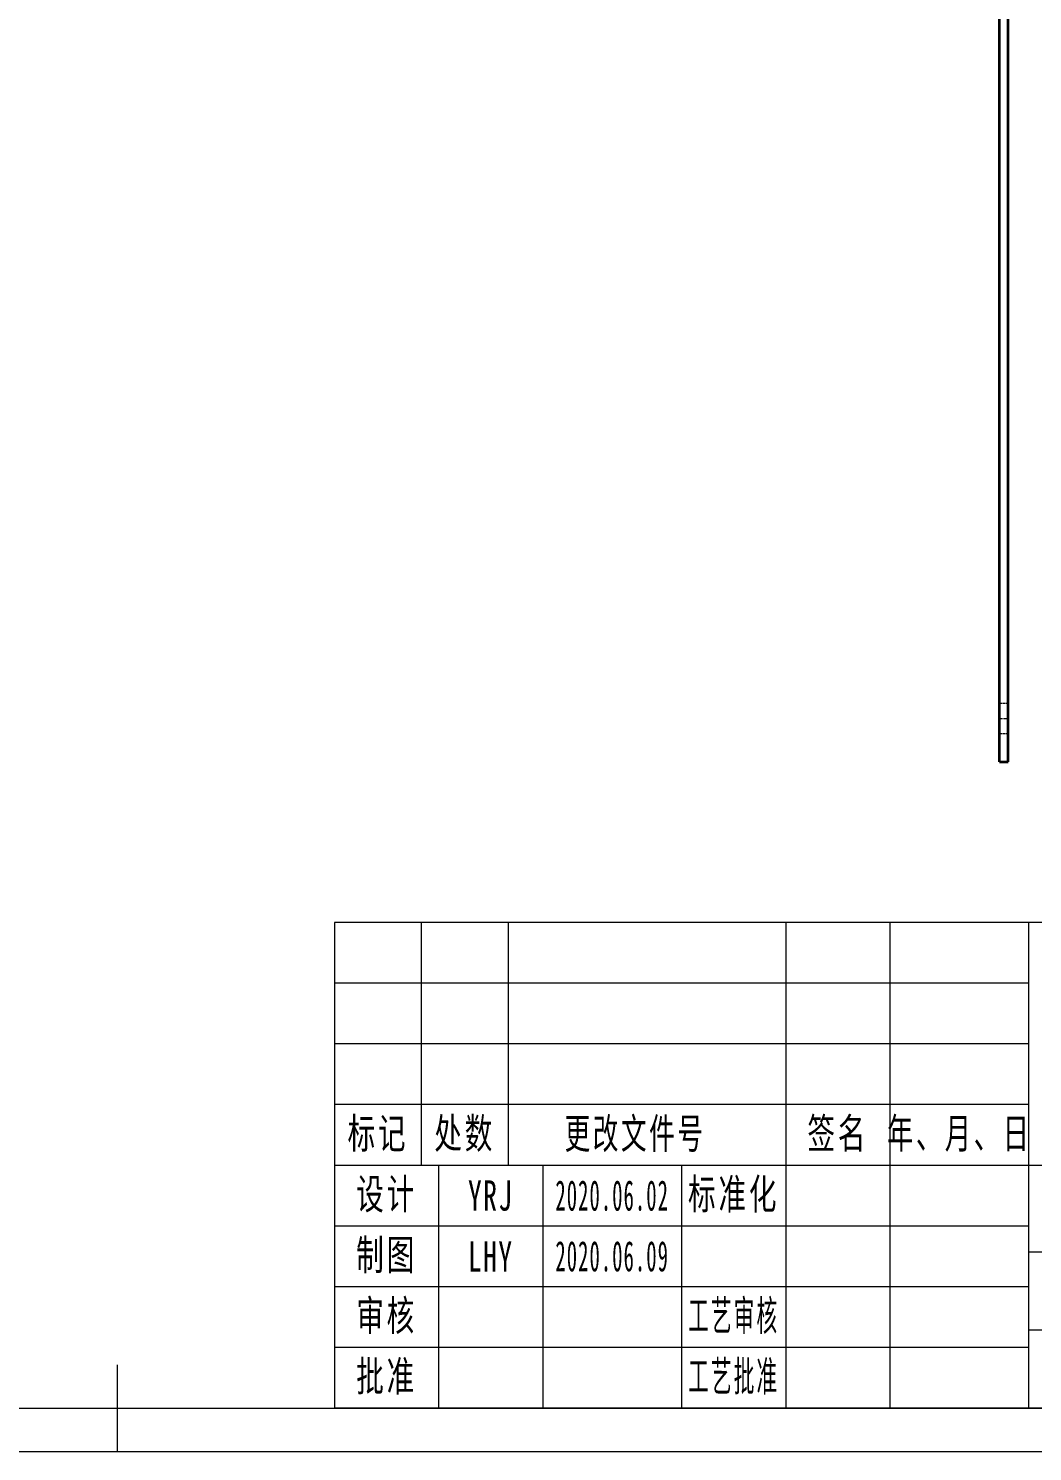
# Model space of a CAD drawing. Header units: millimetres. Extents: x -15766 to 80009, y -9701 to 15159.
# Drawn here: x 948.1 to 1179.5, y 13253.7 to 13581.9 of the extents above; entities that cross this region are included whole.
import ezdxf

# ---------------------------------------------------------------- set-up
doc = ezdxf.new("R2010")
doc.units = ezdxf.units.MM
for name, pattern in [('CENTER-HOKUTO_1', [16, 13, -1, 1, -1]), ('DASHDOT', [18.5, 12, -3, 0.5, -3]), ('DASHED', [15, 12, -3]), ('HIDDEN-HOKUTO_1', [2, 1, -1])]:
    doc.linetypes.add(name, pattern=pattern)
for name, color, linetype, lineweight in [('AM_7', 2, 'CENTER-HOKUTO_1', 18), ('AM_HID', 1, 'HIDDEN-HOKUTO_1', 18), ('AM_VIS', 7, 'Continuous', 18), ('CDRAFT0', 7, 'Continuous', 18), ('title_frame', 7, 'Continuous', 18), ('尺寸线层', 3, 'Continuous', 18), ('粗实线层_1', 7, 'Continuous', 15), ('细实线层', 7, 'Continuous', 18)]:
    doc.layers.add(name, color=color, linetype=linetype, lineweight=lineweight)
doc.styles.add('UserTxtStyle1', font='', dxfattribs={"width": 0.618357})
doc.styles.add('UserTxtStyle2', font='', dxfattribs={"width": 0.634692})
doc.styles.add('标准', font='', dxfattribs={"width": 0.667})
doc.styles.get('UserTxtStyle1').set_extended_font_data('宋体')
doc.styles.get('UserTxtStyle2').set_extended_font_data('宋体')
doc.styles.get('标准').set_extended_font_data('宋体')

# ---------------------------------------------------------------- blocks, each defined once
blk = doc.blocks.new('*X589')
at = {"layer": 'CDRAFT0'}
blk.add_line((0, 0), (420, 0), dxfattribs=at)
at = {"layer": '粗实线层_1'}
for p, q in [((210, 0), (210, 10)), ((25, 5), (415, 5))]:
    blk.add_line(p, q, dxfattribs=at)

msp = doc.modelspace()

# ---------------------------------------------------------------- linework, layer by layer
at = {"layer": 'AM_7', "linetype": 'DASHDOT', "lineweight": 13, "ltscale": 0.059961}
msp.add_line((1171.69703, 13422.78558), (1174.09546, 13422.78558), dxfattribs=at)
at = {"layer": 'AM_HID', "linetype": 'DASHED', "lineweight": 13, "ltscale": 0.05}
for p, q in [((1171.89625, 13426.28558), (1173.89625, 13426.28558)), ((1171.89625, 13426.28558), (1173.89625, 13426.28558)), ((1171.89625, 13419.28558), (1173.89625, 13419.28558)), ((1171.89625, 13419.28558), (1173.89625, 13419.28558))]:
    msp.add_line(p, q, dxfattribs=at)
at = {"layer": 'AM_VIS', "lineweight": 35}
for p, q in [((1171.89625, 13412.78558), (1171.89625, 13722.78558)), ((1173.89625, 13412.78558), (1173.89625, 13722.78558))]:
    msp.add_line(p, q, dxfattribs=at)
at = {"layer": 'AM_VIS', "lineweight": 35, "ltscale": 0.05}
msp.add_line((1171.89625, 13412.78558), (1173.89625, 13412.78558), dxfattribs=at)
at = {"layer": '粗实线层_1'}
for p, q in [((1378.6068, 13375.73384), (1018.6068, 13375.73384)), ((1018.6068, 13375.73384), (1018.6068, 13263.73384)), ((1178.6068, 13375.73384), (1178.6068, 13263.73384)), ((1278.6068, 13319.73384), (1018.6068, 13319.73384)), ((1098.6068, 13319.73384), (1098.6068, 13263.73384)), ((1178.6068, 13305.73384), (1018.6068, 13305.73384)), ((1178.6068, 13291.73384), (1018.6068, 13291.73384)), ((1278.6068, 13281.73384), (1178.6068, 13281.73384)), ((1178.6068, 13277.73384), (1018.6068, 13277.73384)), ((1378.6068, 13263.73384), (1018.6068, 13263.73384))]:
    msp.add_line(p, q, dxfattribs=at)
at = {"layer": '细实线层'}
for p, q in [((1038.6068, 13375.73384), (1038.6068, 13319.73384)), ((1058.6068, 13375.73384), (1058.6068, 13319.73384)), ((1122.6068, 13375.73384), (1122.6068, 13263.73384)), ((1146.6068, 13375.73384), (1146.6068, 13263.73384)), ((1178.6068, 13361.73384), (1018.6068, 13361.73384)), ((1178.6068, 13347.73384), (1018.6068, 13347.73384)), ((1178.6068, 13333.73384), (1018.6068, 13333.73384)), ((1042.6068, 13319.73384), (1042.6068, 13263.73384)), ((1066.6068, 13319.73384), (1066.6068, 13263.73384)), ((1278.6068, 13299.73384), (1178.6068, 13299.73384))]:
    msp.add_line(p, q, dxfattribs=at)

# ---------------------------------------------------------------- block references
at = {"layer": 'title_frame', "xscale": 2, "yscale": 2, "zscale": 2}
msp.add_blockref('*X589', (548.6068, 13253.73384), dxfattribs=at)

# ---------------------------------------------------------------- texts
at = {"layer": '尺寸线层', "char_height": 7, "attachment_point": 5, "line_spacing_factor": 1.15057}
for s, insert, width, style in [('\\T1.1;标记', (1028.6068, 13326.73384), 36, '标准'), ('\\T1.1;处数', (1048.6068, 13326.73384), 36, '标准'), ('\\T1.1;更改文件号', (1087.87364, 13326.68586), 60, 'UserTxtStyle1'), ('\\T1.1;签名', (1134.6068, 13326.73384), 44, '标准'), ('\\T1.1;年、月、日', (1162.6068, 13326.73384), 60, 'UserTxtStyle2'), ('\\T1.1;设计', (1030.6068, 13312.73384), 44, '标准'), ('\\T1.1;标准化', (1110.6068, 13312.73384), 44, '标准'), ('{\\T1.1;YRJ}', (1054.6068, 13312.73384), 44, '标准'), ('{\\W0.5;\\T1.1;2020.06.02}', (1082.6068, 13312.73384), 32, '标准'), ('\\T1.1;制图', (1030.6068, 13298.73384), 44, '标准'), ('{\\T1.1;LHY}', (1054.6068, 13298.73384), 44, '标准'), ('{\\W0.5;\\T1.1;2020.06.09}', (1082.6068, 13298.73384), 32, '标准'), ('\\T1.1;审核', (1030.6068, 13284.73384), 44, '标准'), ('{\\W0.5;\\T1.1;工艺审核}', (1110.6068, 13284.73384), 44, '标准'), ('{\\T1.1;批准}', (1030.6068, 13270.73384), 44, '标准'), ('{\\W0.5;\\T1.1;工艺批准}', (1110.6068, 13270.73384), 44, '标准')]:
    msp.add_mtext(s, dxfattribs=dict(at, insert=insert, width=width, style=style))

doc.saveas('drawing.dxf')
